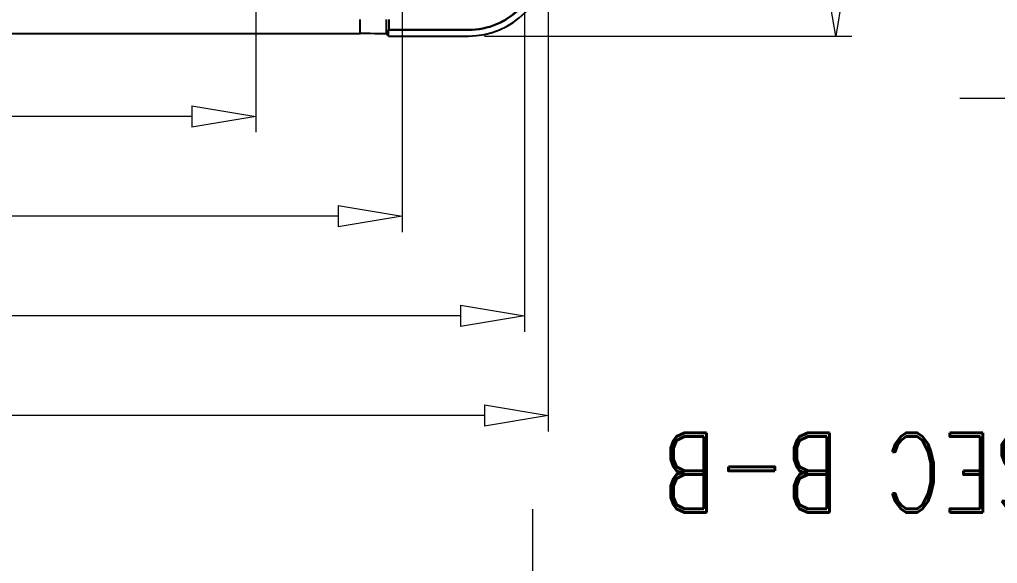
# Model space of a CAD drawing. Header units: millimetres. Extents: x 1786 to 2940, y -3417 to -1928.
# Drawn here: x 2648.6 to 2722.2, y -3337 to -3296.1 of the extents above; entities that cross this region are included whole.
import ezdxf
from ezdxf.enums import TextEntityAlignment as Align

# ---------------------------------------------------------------- set-up
doc = ezdxf.new("R2010")
doc.units = ezdxf.units.MM
doc.layers.add('dim', color=3, linetype='Continuous', lineweight=9)
doc.layers.add('hatch', color=56, linetype='Continuous', lineweight=9)
doc.styles.add('FFS', font='', dxfattribs={"width": 0.85})
doc.styles.add('LongTou', font='romand.shx', dxfattribs={"width": 0.8, "bigfont": 'whgdtxt.shx'})
doc.styles.get('FFS').set_extended_font_data('FangSong_GB2312')
doc.dimstyles.new('YanXiu', dxfattribs={"dimtxt": 2.5, "dimasz": 2.2, "dimexe": 1, "dimexo": 0.6, "dimgap": 0.66, "dimtad": 0, "dimzin": 9, "dimdsep": 46, "dimtxsty": 'FFS', "dimblk": 'CLOSEDBLANK', "dimcen": 0, "dimclrd": 256, "dimclre": 131, "dimclrt": 42, "dimazin": 2, "dimtfac": 1, "dimtofl": 0, "dimtmove": 0, "dimatfit": 3, "dimldrblk": 'CLOSEDBLANK', "dimfxl": 1, "dimlwd": 5, "dimlwe": 5, "dimarcsym": 0})

# ---------------------------------------------------------------- blocks, each defined once
blk = doc.blocks.new('_ClosedBlank')
at = {"color": 0, "linetype": 'ByBlock', "lineweight": -2}
for p, q in [((-1, 0.167), (0, 0)), ((-1, 0.167), (-1, -0.167)), ((0, 0), (-1, -0.167))]:
    blk.add_line(p, q, dxfattribs=at)
blk = doc.blocks.new('*D14')
at = {"layer": 'Defpoints', "color": 0, "transparency": 16777216}
for p in [(-2.334, 295.649), (-5.078, 286.649), (-2.491, 286.649)]:
    blk.add_point(p, dxfattribs=at)
at = {"layer": 'dim', "lineweight": 5, "transparency": 16777216}
for p, q in [((-5.078, 300.449), (-5.078, 305.249)), ((-5.078, 281.849), (-5.078, 277.049))]:
    blk.add_line(p, q, dxfattribs=at)
at = {"layer": 'dim', "color": 131, "lineweight": 5, "transparency": 16777216}
for p, q in [((-3.533, 295.649), (-6.278, 295.649)), ((-3.69, 286.649), (-6.278, 286.649))]:
    blk.add_line(p, q, dxfattribs=at)
at = {"layer": 'dim', "lineweight": 5, "transparency": 16777216, "xscale": 4.800000000000001, "yscale": 4.800000000000001, "zscale": 4.800000000000001}
for p, rotation in [((-5.078, 295.649), 270), ((-5.078, 286.649), 90)]:
    blk.add_blockref('_ClosedBlank', p, dxfattribs=dict(at, rotation=rotation))
at = {"layer": 'dim', "color": 42, "transparency": 16777216, "insert": (-5.078, 307.593), "char_height": 6, "attachment_point": 5, "rotation": 90, "style": 'FFS'}
blk.add_mtext('9', dxfattribs=at)
blk = doc.blocks.new('*D22')
at = {"layer": 'Defpoints', "color": 0, "transparency": 16777216}
for p in [(-55.276, 246.172), (-55.276, 241.281), (-46.776, 235.236)]:
    blk.add_point(p, dxfattribs=at)
at = {"layer": 'dim', "color": 131, "lineweight": 5, "transparency": 16777216}
for p, q in [((-55.276, 242.48), (-55.276, 247.371)), ((-46.776, 236.435), (-46.776, 247.371))]:
    blk.add_line(p, q, dxfattribs=at)
at = {"layer": 'dim', "lineweight": 5, "transparency": 16777216}
for p, q in [((-60.076, 246.172), (-64.876, 246.172)), ((-41.976, 246.172), (-37.176, 246.172))]:
    blk.add_line(p, q, dxfattribs=at)
at = {"layer": 'dim', "lineweight": 5, "transparency": 16777216, "xscale": 4.800000000000001, "yscale": 4.800000000000001, "zscale": 4.800000000000001}
blk.add_blockref('_ClosedBlank', (-55.276, 246.172), dxfattribs=at)
at = {"layer": 'dim', "lineweight": 5, "transparency": 16777216, "xscale": 4.800000000000001, "yscale": 4.800000000000001, "zscale": 4.800000000000001, "rotation": 180}
blk.add_blockref('_ClosedBlank', (-46.776, 246.172), dxfattribs=at)
at = {"layer": 'dim', "color": 42, "transparency": 16777216, "insert": (-70.735, 246.172), "char_height": 6, "attachment_point": 5, "style": 'FFS'}
blk.add_mtext('8.5', dxfattribs=at)
blk = doc.blocks.new('*D41')
at = {"layer": 'Defpoints', "color": 0, "transparency": 16777216}
for p in [(97.758, 270.004), (-6.224, 235.465), (97.758, 235.465)]:
    blk.add_point(p, dxfattribs=at)
at = {"layer": 'dim', "color": 131, "lineweight": 5, "transparency": 16777216}
for p, q in [((-6.224, 236.664), (-6.224, 271.204)), ((97.758, 236.664), (97.758, 271.204))]:
    blk.add_line(p, q, dxfattribs=at)
at = {"layer": 'dim', "lineweight": 5, "transparency": 16777216}
for p, q in [((-1.424, 270.004), (34.671, 270.004)), ((92.958, 270.004), (56.863, 270.004))]:
    blk.add_line(p, q, dxfattribs=at)
at = {"layer": 'dim', "lineweight": 5, "transparency": 16777216, "xscale": 4.800000000000001, "yscale": 4.800000000000001, "zscale": 4.800000000000001, "rotation": 180}
blk.add_blockref('_ClosedBlank', (-6.224, 270.004), dxfattribs=at)
at = {"layer": 'dim', "lineweight": 5, "transparency": 16777216, "xscale": 4.800000000000001, "yscale": 4.800000000000001, "zscale": 4.800000000000001}
blk.add_blockref('_ClosedBlank', (97.758, 270.004), dxfattribs=at)
at = {"layer": 'dim', "color": 42, "transparency": 16777216, "insert": (45.767, 270.004), "char_height": 6, "attachment_point": 5, "style": 'FFS'}
blk.add_mtext('103.98', dxfattribs=at)
blk = doc.blocks.new('*D45')
at = {"layer": 'Defpoints', "color": 0, "transparency": 16777216}
for p in [(-27.843, 241.464), (-0.225, 241.464), (-6.224, 136.473, 0)]:
    blk.add_point(p, dxfattribs=at)
at = {"layer": 'dim', "color": 131, "lineweight": 5, "transparency": 16777216}
for p, q in [((-1.425, 241.464), (-29.043, 241.464)), ((-7.424, 136.473), (-29.043, 136.473))]:
    blk.add_line(p, q, dxfattribs=at)
at = {"layer": 'dim', "lineweight": 5, "transparency": 16777216}
for p, q in [((-27.843, 236.664), (-27.843, 200.078)), ((-27.843, 141.273), (-27.843, 177.858))]:
    blk.add_line(p, q, dxfattribs=at)
at = {"layer": 'dim', "lineweight": 5, "transparency": 16777216, "xscale": 4.800000000000001, "yscale": 4.800000000000001, "zscale": 4.800000000000001}
for p, rotation in [((-27.843, 241.464), 90), ((-27.843, 136.473), 270)]:
    blk.add_blockref('_ClosedBlank', p, dxfattribs=dict(at, rotation=rotation))
at = {"layer": 'dim', "color": 42, "transparency": 16777216, "insert": (-27.843, 188.968), "char_height": 6, "attachment_point": 5, "rotation": 90, "style": 'FFS'}
blk.add_mtext('104.99', dxfattribs=at)
blk = doc.blocks.new('*D46')
at = {"layer": 'Defpoints', "color": 0, "transparency": 16777216}
for p in [(94.287, 262.504), (-4.433, 235.472), (94.287, 235.493)]:
    blk.add_point(p, dxfattribs=at)
at = {"layer": 'dim', "color": 131, "lineweight": 5, "transparency": 16777216}
for p, q in [((-4.433, 236.672), (-4.433, 263.704)), ((94.287, 236.693), (94.287, 263.704))]:
    blk.add_line(p, q, dxfattribs=at)
at = {"layer": 'dim', "lineweight": 5, "transparency": 16777216}
for p, q in [((0.367, 262.504), (35.527, 262.504)), ((89.487, 262.504), (54.328, 262.504))]:
    blk.add_line(p, q, dxfattribs=at)
at = {"layer": 'dim', "lineweight": 5, "transparency": 16777216, "xscale": 4.800000000000001, "yscale": 4.800000000000001, "zscale": 4.800000000000001, "rotation": 180}
blk.add_blockref('_ClosedBlank', (-4.433, 262.504), dxfattribs=at)
at = {"layer": 'dim', "lineweight": 5, "transparency": 16777216, "xscale": 4.800000000000001, "yscale": 4.800000000000001, "zscale": 4.800000000000001}
blk.add_blockref('_ClosedBlank', (94.287, 262.504), dxfattribs=at)
at = {"layer": 'dim', "color": 42, "transparency": 16777216, "insert": (44.927, 262.504), "char_height": 6, "attachment_point": 5, "style": 'FFS'}
blk.add_mtext('98.72', dxfattribs=at)
blk = doc.blocks.new('*D47')
at = {"layer": 'Defpoints', "color": 0, "transparency": 16777216}
for p in [(86.767, 255.004), (4.767, 228.674, 0), (86.767, 228.674, 0)]:
    blk.add_point(p, dxfattribs=at)
at = {"layer": 'dim', "color": 131, "lineweight": 5, "transparency": 16777216}
for p, q in [((4.767, 229.874), (4.767, 256.204)), ((86.767, 229.874), (86.767, 256.204))]:
    blk.add_line(p, q, dxfattribs=at)
at = {"layer": 'dim', "lineweight": 5, "transparency": 16777216}
for p, q in [((9.567, 255.004), (41.659, 255.004)), ((81.967, 255.004), (49.875, 255.004))]:
    blk.add_line(p, q, dxfattribs=at)
at = {"layer": 'dim', "lineweight": 5, "transparency": 16777216, "xscale": 4.800000000000001, "yscale": 4.800000000000001, "zscale": 4.800000000000001, "rotation": 180}
blk.add_blockref('_ClosedBlank', (4.767, 255.004), dxfattribs=at)
at = {"layer": 'dim', "lineweight": 5, "transparency": 16777216, "xscale": 4.800000000000001, "yscale": 4.800000000000001, "zscale": 4.800000000000001}
blk.add_blockref('_ClosedBlank', (86.767, 255.004), dxfattribs=at)
at = {"layer": 'dim', "color": 42, "transparency": 16777216, "insert": (45.767, 255.004), "char_height": 6, "attachment_point": 5, "style": 'FFS'}
blk.add_mtext('82', dxfattribs=at)
blk = doc.blocks.new('*D48')
at = {"layer": 'Defpoints', "color": 0, "transparency": 16777216}
for p in [(75.767, 247.504), (15.767, 226.773, 0), (75.767, 226.773, 0)]:
    blk.add_point(p, dxfattribs=at)
at = {"layer": 'dim', "color": 131, "lineweight": 5, "transparency": 16777216}
for p, q in [((15.767, 227.972), (15.767, 248.704)), ((75.767, 227.972), (75.767, 248.704))]:
    blk.add_line(p, q, dxfattribs=at)
at = {"layer": 'dim', "lineweight": 5, "transparency": 16777216}
for p, q in [((20.567, 247.504), (41.549, 247.504)), ((70.967, 247.504), (49.985, 247.504))]:
    blk.add_line(p, q, dxfattribs=at)
at = {"layer": 'dim', "lineweight": 5, "transparency": 16777216, "xscale": 4.800000000000001, "yscale": 4.800000000000001, "zscale": 4.800000000000001, "rotation": 180}
blk.add_blockref('_ClosedBlank', (15.767, 247.504), dxfattribs=at)
at = {"layer": 'dim', "lineweight": 5, "transparency": 16777216, "xscale": 4.800000000000001, "yscale": 4.800000000000001, "zscale": 4.800000000000001}
blk.add_blockref('_ClosedBlank', (75.767, 247.504), dxfattribs=at)
at = {"layer": 'dim', "color": 42, "transparency": 16777216, "insert": (45.767, 247.504), "char_height": 6, "attachment_point": 5, "style": 'FFS'}
blk.add_mtext('60', dxfattribs=at)
blk = doc.blocks.new('u231')
at = {"color": 7, "linetype": 'Continuous'}
for p, q in [((5.776, 241.464), (-0.225, 241.464)), ((5.776, 241.464), (5.925, 241.315)), ((5.776, 241.464), (5.776, 240.999)), ((5.925, 241.315), (5.925, 240.223)), ((83.61, 241.281), (7.924, 241.281)), ((7.924, 241.281), (7.924, 240.223)), ((5.776, 240.999), (-0.234, 240.999)), ((-0.234, 240.973), (-0.234, 240.999)), ((5.767, 240.973), (-0.234, 240.973)), ((5.767, 240.973), (5.776, 240.999)), ((5.767, 240.223), (5.767, 240.973))]:
    blk.add_line(p, q, dxfattribs=at)
for centre, radius, start, end in [((-0.234, 235.474), 5.525, 89.99621, 180.00379), ((-0.235, 235.474), 5.498, 89.99409, 180.00591)]:
    blk.add_arc(centre, radius, start, end, dxfattribs=at)
for centre, major_axis, ratio, start_param, end_param in [((-0.223, 235.463), (-4.244, 4.244), 0.999695, -0.785246, 0.785246), ((7.924, 241.316), (2, 0), 0.017455, -3.124139, -1.570796)]:
    blk.add_ellipse(centre, major_axis=major_axis, ratio=ratio, start_param=start_param, end_param=end_param, dxfattribs=at)
at = {"layer": 'hatch', "color": 6, "style": 'LongTou', "width": 0.8}
blk.add_text('SEC B-B', height=6, dxfattribs=at).set_placement((-29.334, 274.301, 0), align=Align.MIDDLE)
at = {"layer": 'dim'}
dim = blk.add_linear_dim(base=(-5.078, 286.649), p1=(-2.334, 295.649), p2=(-2.491, 286.649), angle=90, dimstyle='YanXiu', override={"dimtxt": 6, "dimasz": 4.8, "dimexe": 1.1994, "dimexo": 1.1994, "dimgap": 1.1994}, dxfattribs=at)
dim.commit()
dim.dimension.update_dxf_attribs({"geometry": '*D14', "text_midpoint": (-5.078, 307.593), "dimtype": 128})
for base, p1, p2, picture, middle in [((97.758, 270.004), (-6.224, 235.465), (97.758, 235.465), '*D41', (45.767, 270.004)), ((94.287, 262.504), (-4.433, 235.472), (94.287, 235.493), '*D46', (44.927, 262.504)), ((86.767, 255.004), (4.767, 228.674, 0), (86.767, 228.674, 0), '*D47', (45.767, 255.004)), ((75.767, 247.504), (15.767, 226.773, 0), (75.767, 226.773, 0), '*D48', (45.767, 247.504)), ((-55.276, 246.172), (-46.776, 235.236), (-55.276, 241.281), '*D22', (-70.735, 246.172))]:
    dim = blk.add_linear_dim(base=base, p1=p1, p2=p2, dimstyle='YanXiu', override={"dimtxt": 6, "dimasz": 4.8, "dimexe": 1.1994, "dimexo": 1.1994, "dimgap": 1.1994}, dxfattribs=at)
    dim.commit()
    dim.dimension.update_dxf_attribs({"geometry": picture, "text_midpoint": middle})
dim = blk.add_linear_dim(base=(-27.843, 241.464), p1=(-6.224, 136.473, 0), p2=(-0.225, 241.464), angle=90, dimstyle='YanXiu', override={"dimtxt": 6, "dimasz": 4.8, "dimexe": 1.1994, "dimexo": 1.1994, "dimgap": 1.1994}, dxfattribs=at)
dim.commit()
dim.dimension.update_dxf_attribs({"geometry": '*D45', "text_midpoint": (-27.843, 188.968)})

msp = doc.modelspace()

# ---------------------------------------------------------------- block references
at = {"rotation": 180}
msp.add_blockref('u231', (2682.152, -3055.88, 0), dxfattribs=at)

doc.saveas('drawing.dxf')
